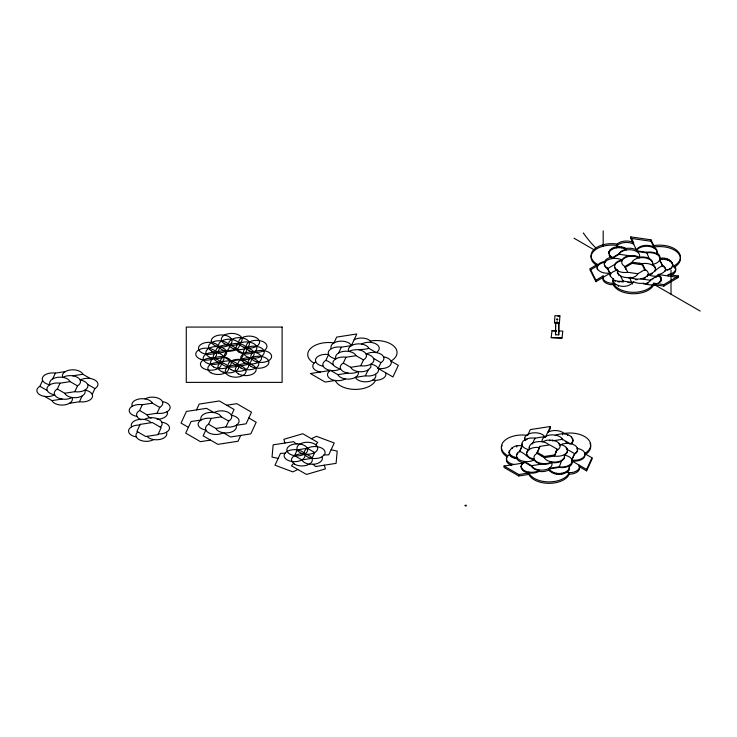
<?xml version="1.0" encoding="UTF-8"?>
<svg xmlns="http://www.w3.org/2000/svg" width="737" height="737" viewBox="0 0 737 737"><rect width="100%" height="100%" fill="white"/><g stroke="black" fill="none" stroke-linecap="round" stroke-linejoin="round"><path stroke-width="1.11" d="M559.908 315.878L559.429 322.999L554.473 322.788L554.952 315.676L559.908 315.878L557.946 316.256M557.2 321.341L556.84 321.12M558.489 330.913L562.81 331.097L561.999 338.034L551.193 337.592L552.013 330.646L556.334 330.83M558.867 322.797L558.729 334.865L555.532 334.736L555.67 322.668M609.029 251.335L608.716 253.786C609.306 245.845 620.84 245.541 626.386 248.461A10.419 6.016 0 0 1 636.492 249.917A10.419 6.016 0 0 1 649.131 245.532A10.419 6.016 0 0 1 656.722 252.828A10.419 6.016 0 0 1 659.597 258.613L659.597 260.097L662.471 265.882A10.419 6.016 0 0 1 665.649 270.111M612.972 280.364L613.368 282.805L613.276 278.807A10.419 6.016 0 0 1 610.402 273.022A10.419 6.016 0 0 1 597.514 268.894A10.419 6.016 0 0 1 604.653 261.451A10.419 6.016 0 0 1 611.894 257.121L610.208 255.886L608.716 252.892M612.972 281.248L613.276 279.692A10.419 6.016 0 0 0 623.391 281.147L633.507 282.603L633.507 281.718A10.419 6.016 0 0 0 643.622 283.174A10.419 6.016 0 0 0 653.737 284.629L663.853 286.085L678.335 277.425L678.335 275.988L668.219 274.533L668.219 275.97M645.115 270.571L642.24 264.786L632.125 263.33L624.884 267.66L624.884 266.508L632.125 262.179L642.24 263.634A10.419 6.016 0 0 1 655.23 270.875L655.23 270.212A10.419 6.016 0 0 0 652.356 264.426A10.419 6.016 0 0 0 639.366 257.185L634.649 255.675L629.251 255.73A10.419 6.016 0 0 0 622.01 260.06A10.419 6.016 0 0 0 617.643 270.175L617.339 272.404L618.804 275.371M661.282 278.733L660.978 281.184L660.877 277.186L658.104 274.514A10.419 6.016 0 0 0 665.345 270.184C679.947 267.89 669.445 255.232 659.597 258.613M672.89 264.297L672.586 266.739L672.586 265.854L675.359 268.526A10.419 6.016 0 0 1 670.716 275.343M385.562 372.701A10.419 6.016 0 0 1 378.192 380.071L375.492 380.485A20.848 12.041 0 0 1 355.354 389.412A20.848 12.041 0 0 1 335.215 380.485L325.146 382.052L310.406 373.539L330.545 370.425L337.915 374.672A10.419 6.016 0 0 0 350.683 378.929A10.419 6.016 0 0 0 358.053 371.559A10.419 6.016 0 0 1 343.313 371.559A10.419 6.016 0 0 1 343.313 363.046L346.012 357.233L356.082 355.676L363.452 359.932L360.752 365.745L350.683 367.302L343.313 363.046M523.334 462.753A10.419 6.016 0 0 1 516.821 458.654C502.137 456.645 511.653 442.615 522.22 446.143L522.22 445.544L519.521 451.357A10.419 6.016 0 0 0 519.521 459.87A10.419 6.016 0 0 0 534.261 459.87A10.419 6.016 0 0 0 551.7 462.56A10.419 6.016 0 0 0 561.769 461.003L564.468 458.303L564.468 454.526L564.468 457.64L561.769 460.339A10.419 6.016 0 0 1 544.33 457.64L536.96 453.384L539.659 446.419L549.728 444.862L557.098 449.119L554.399 456.083L544.33 457.64L544.33 456.489L536.96 452.232M509.101 452.84L509.451 450.399M521.142 466.272L522.542 463.269L524.191 462.025L531.57 466.272A10.419 6.016 0 0 0 538.94 470.528A10.419 6.016 0 0 1 528.871 472.085C525.674 471.523 521.547 469.994 521.142 466.272C520.801 470.436 525.426 472.454 528.871 472.979A20.848 12.041 0 0 0 549.01 481.897A20.848 12.041 0 0 0 569.139 472.979L569.139 474.416A20.848 12.041 0 0 1 549.01 483.334A20.848 12.041 0 0 1 528.871 474.416L518.802 475.973L504.062 467.461L504.062 466.024L524.191 462.91L524.191 461.426L531.57 465.683A10.419 6.016 0 0 0 544.33 469.93A10.419 6.016 0 0 0 551.7 462.56L551.7 461.896A10.419 6.016 0 0 1 536.96 461.896A10.419 6.016 0 0 1 536.96 453.384L539.208 448.538M521.142 467.166L521.501 464.715M572.566 441.463L571.525 443.803L572.566 442.357C574.418 433.402 560.793 432.204 555.127 435.65M572.566 442.357L572.916 439.906M569.139 468.972L569.139 465.858A10.419 6.016 0 0 1 559.079 467.415L549.01 468.972C553.432 475.052 564.717 475.052 569.139 468.972L569.139 469.865C564.717 475.936 553.432 475.936 549.01 469.865L549.01 468.373L559.079 466.816A10.419 6.016 0 0 0 571.838 462.56A10.419 6.016 0 0 0 564.468 455.19A10.419 6.016 0 0 0 566.127 447.93M569.139 469.865L569.498 467.415M557.531 319.683L556.739 319.241M556.748 319.407L557.485 319.01L557.633 319.766M60.038 383.185L57.339 388.998L64.718 393.254L74.778 391.688L77.477 385.875L70.107 381.619L60.038 383.185A10.419 6.016 0 0 0 47.269 387.432A10.419 6.016 0 0 0 54.649 394.811A10.419 6.016 0 0 1 39.899 394.811A10.419 6.016 0 0 1 39.899 386.299L42.599 380.485M52.668 378.929L55.367 373.115L65.436 371.559M69.389 403.314L79.458 401.757L82.157 395.944M92.226 394.387L94.916 388.574A10.419 6.016 0 0 0 94.916 380.062A10.419 6.016 0 0 0 80.176 380.062A10.419 6.016 0 0 1 87.546 387.432A10.419 6.016 0 0 1 74.778 391.688M139.606 410.527L142.305 404.714L152.375 403.157L159.745 407.414L157.045 413.227L146.976 414.784L139.606 410.527A10.419 6.016 0 0 0 141.007 419.712M196.493 409.892L199.193 404.079L219.331 400.965L234.071 409.477L231.372 415.29A10.419 6.016 0 0 1 238.742 422.66A10.419 6.016 0 0 1 225.983 426.916L215.913 428.473L208.543 424.217L211.233 418.404L221.303 416.847L228.673 421.103L225.983 426.916M223.624 356.846L226.323 351.033L236.393 349.476L243.763 353.732L241.063 359.545L230.994 361.102L223.624 356.846A10.419 6.016 0 0 0 223.624 365.359A10.419 6.016 0 0 0 238.364 365.359M240.723 435.429L238.023 441.242L217.885 444.356L203.145 435.843L205.844 430.03A10.419 6.016 0 0 1 198.474 422.66A10.419 6.016 0 0 1 211.233 418.404M325.874 360.356C331.641 362.051 334.515 368.178 340.614 368.859A10.419 6.016 0 0 1 325.874 368.859A10.419 6.016 0 0 1 325.874 360.356L328.573 354.543A10.419 6.016 0 0 0 315.805 358.799A10.419 6.016 0 0 0 323.175 366.169M338.642 352.986L341.342 347.173L351.402 345.607L356.8 333.981L336.662 337.104L333.962 342.917A20.848 12.041 0 0 0 310.517 348.518A20.848 12.041 0 0 0 313.833 363.046L315.805 361.913M365.423 375.815L368.122 370.002L370.822 367.302L370.822 364.189A10.419 6.016 0 0 1 378.192 371.559A10.419 6.016 0 0 1 365.423 375.815L355.354 377.372A10.419 6.016 0 0 0 368.122 381.628A10.419 6.016 0 0 0 375.492 374.258M370.471 341.019L370.822 340.936A20.848 12.041 0 0 1 394.267 346.547A20.848 12.041 0 0 1 390.96 361.075L398.33 365.331L392.932 376.957L378.192 368.445L380.891 362.632A10.419 6.016 0 0 0 380.891 354.119A10.419 6.016 0 0 0 366.151 354.119A10.419 6.016 0 0 1 373.521 361.489A10.419 6.016 0 0 1 360.752 365.745M522.22 446.143L519.521 451.956L519.521 451.357C525.288 453.052 528.162 459.179 534.261 459.87L534.261 459.197L529.59 457.64L526.891 454.941A10.419 6.016 0 0 1 539.659 447.571L539.659 446.419M507.775 455.669L507.48 455.54A20.848 12.041 0 0 1 504.163 441.012A20.848 12.041 0 0 1 527.618 435.401L530.318 429.588L550.456 426.474L550.456 427.911L548.65 431.79M532.74 443.011L534.988 438.174L545.058 436.608M545.509 437.133L550.456 426.474M559.798 444.457A10.419 6.016 0 0 1 567.168 451.827A10.419 6.016 0 0 1 554.399 456.083L557.098 449.119M574.538 454.232L571.838 460.045A10.419 6.016 0 0 0 584.607 455.788A10.419 6.016 0 0 0 577.237 448.418A10.419 6.016 0 0 1 574.538 454.232L574.538 453.633A10.419 6.016 0 0 0 574.851 445.314A10.419 6.016 0 0 0 560.47 444.77M566.449 471.671L566.449 472.555L571.838 472.555A10.419 6.016 0 0 0 579.208 465.185L579.208 466.632L586.578 470.888L586.578 469.441L591.977 457.815L584.607 453.559L584.607 452.675M586.578 470.888L591.977 459.262L591.977 457.815M557.679 319.499L556.767 319.563M609.029 252.22C612.668 246.738 620.95 246.738 626.386 249.346A10.419 6.016 0 0 0 619.135 253.675L611.894 258.005M613.368 281.921C617.892 287.881 629.177 287.9 633.507 281.718M615.948 269.613A10.419 6.016 0 0 1 622.01 260.723L622.01 260.06A10.419 6.016 0 0 0 607.27 260.207A10.419 6.016 0 0 0 607.528 268.719L610.402 274.505L610.402 273.022L595.92 281.672L595.92 280.235L603.161 275.905A10.419 6.016 0 0 0 610.752 283.201L613.414 283.377L613.47 285.035A20.848 12.041 0 0 0 633.866 293.75A20.848 12.041 0 0 0 653.737 284.629L658.362 283.026L660.978 280.3M314.146 363.157L313.105 364.612A10.419 6.016 0 0 0 320.475 371.982M595.57 247.696A71.793 40.719 59.7 0 1 583.354 233.021L583.363 233.039M293.556 463.416L291.465 465.802L306.472 474.462L325.385 468.898L324.363 465.176M315.685 444.78L317.785 442.403L302.769 433.734L283.865 439.298L284.887 443.029M556.803 319.305L557.716 319.554M597.412 266.665L597.412 264.334A20.848 12.041 0 0 1 593.663 249.843A20.848 12.041 0 0 1 616.943 244.002L618.887 242.842A10.419 6.016 0 0 1 633.627 242.694L633.627 244.131A10.419 6.016 0 0 0 618.887 244.279L617.265 245.541L616.27 247.89M137.837 431.937L137.322 432.324A10.419 6.016 0 0 0 140.002 440.109A10.419 6.016 0 0 0 153.72 439.593M160.251 427.101L160.767 426.714A10.419 6.016 0 0 0 158.087 418.929A10.419 6.016 0 0 0 144.369 419.454M322.06 456.793L324.759 454.103A10.419 6.016 0 0 0 313.778 446.548A10.419 6.016 0 0 0 305.247 455.088A10.419 6.016 0 0 0 322.06 456.793A10.419 6.016 0 0 1 314.69 464.172L309.291 464.172A10.419 6.016 0 0 1 301.921 459.916L294.551 455.659L297.251 449.846L307.32 448.289L314.69 452.546L311.991 458.359L301.921 459.916M571.525 442.919L569.867 444.162L569.867 443.563L562.497 439.307A10.419 6.016 0 0 0 551.064 434.904A10.419 6.016 0 0 0 541.999 440.864M595.92 281.672L590.171 270.111L590.171 268.664L597.412 264.334M590.171 270.111L597.412 265.781M628.845 278.282A10.419 6.016 0 0 0 637.874 273.749L645.115 269.42L642.24 263.634L642.24 264.786M643.622 284.058A10.419 6.016 0 0 0 650.863 279.728L658.104 275.398L659.799 276.633L661.282 279.627M655.525 277.536L658.104 275.997L658.104 274.514L678.335 277.425M613.414 283.377L613.47 283.588A20.848 12.041 0 0 0 633.866 292.313A20.848 12.041 0 0 0 653.737 283.183L663.853 284.639L678.335 275.988M311.364 438.69L316.44 436.322L334.248 442.992L328.748 454.83L324.133 454.969M297.877 469.506L292.801 471.883L275.002 465.204L280.493 453.366L285.108 453.227M650.485 274.579L652.614 273.602M650.974 239.82L650.974 241.257L653.848 247.042A20.848 12.041 0 0 1 677.469 252.413A20.848 12.041 0 0 1 674.595 266.978L674.595 265.532A20.848 12.041 0 0 0 677.469 250.976A20.848 12.041 0 0 0 653.848 245.605L650.974 239.82L630.752 236.909L630.752 238.346L636.492 249.917L636.492 251.4L646.607 252.855A10.419 6.016 0 0 1 659.504 256.983A10.419 6.016 0 0 1 652.356 264.426L652.356 265.09A10.419 6.016 0 0 0 644.764 257.793A10.419 6.016 0 0 0 632.125 262.179L632.125 263.33M542.358 441.758L547.029 440.201L552.428 440.201A10.419 6.016 0 0 1 557.098 450.27M651.95 285.716A10.419 6.016 0 0 0 653.737 285.514L656.234 284.887M72.806 375.806L82.876 374.249L90.246 378.505M368.85 348.306A10.419 6.016 0 0 0 356.082 344.05A10.419 6.016 0 0 0 348.712 351.42C354.985 348.306 362.282 350.674 368.85 348.306L376.22 352.562A10.419 6.016 0 0 0 376.22 344.05A10.419 6.016 0 0 0 361.471 344.05M44.579 396.368L51.949 400.624L62.019 399.067M337.915 374.672L347.984 373.115M226.701 405.221L236.77 403.664L251.51 412.176L246.112 423.803L236.052 425.36A10.419 6.016 0 0 1 228.673 432.73A10.419 6.016 0 0 1 215.913 428.473M210.515 440.1L200.446 441.656L185.706 433.144L191.104 421.518L201.164 419.961A10.419 6.016 0 0 1 208.543 412.591A10.419 6.016 0 0 1 221.303 416.847M544.33 456.489L554.399 454.932M504.062 466.024L518.802 474.536L528.871 472.979A10.419 6.016 0 0 0 538.94 471.422A10.419 6.016 0 0 0 549.01 469.865M637.874 273.749L627.758 272.294L624.884 266.508A10.419 6.016 0 0 1 629.251 256.393L634.649 256.338L639.366 257.849L639.366 257.185A10.419 6.016 0 0 0 631.775 249.889A10.419 6.016 0 0 0 619.135 254.274L611.894 258.604L611.894 257.121M672.89 265.182C671.61 259.608 664.341 258.862 659.597 259.498L662.471 265.283A10.419 6.016 0 0 1 665.345 271.069L665.345 270.184M616.15 284.593L610.752 284.639A10.419 6.016 0 0 1 603.161 277.352L603.161 275.905M569.194 474.204L571.838 474.002A10.419 6.016 0 0 0 579.208 466.632M556.334 331.199L552.013 330.646M372.793 380.071L375.492 380.274M139.818 425.12L138.971 425.056A10.419 6.016 0 0 0 128.643 430.288A10.419 6.016 0 0 0 136.281 436.894M158.271 433.918L159.109 433.982A10.419 6.016 0 0 0 169.446 428.75A10.419 6.016 0 0 0 161.808 422.154M630.752 238.346L650.974 241.257M646.607 252.257L636.492 250.801A10.419 6.016 0 0 1 649.131 246.416A10.419 6.016 0 0 1 656.722 253.712A10.419 6.016 0 0 0 646.607 252.257L649.481 259.304M640.748 278.872L650.863 280.327L650.863 279.728M627.887 282.391L630.135 282.713M331.097 449.763L337.205 451.118L336.09 463.361L315.593 466.53L313.078 464.292M278.144 458.432L272.036 457.078L273.151 444.844L293.648 441.666L296.173 443.904M509.101 451.956C509.497 455.669 513.634 457.198 516.821 457.769A10.419 6.016 0 0 1 517.862 453.2M574.049 238.235L594.446 250.009M654.309 284.574L700.15 311.042M565.261 441.509L567.103 442.568M586.578 469.441L571.838 460.929L571.838 459.446L574.538 453.633L567.168 449.377L567.168 448.713M373.521 358.375L380.891 362.632M248.811 417.99L256.181 422.246L250.792 433.872L230.653 436.986L223.283 432.73A10.419 6.016 0 0 1 208.543 432.73A10.419 6.016 0 0 1 208.543 424.217M188.405 427.331L181.035 423.075L186.424 411.449L206.563 408.335L213.933 412.591A10.419 6.016 0 0 1 228.673 412.591A10.419 6.016 0 0 1 228.673 421.103M87.546 384.318L94.916 388.574M39.899 386.299L47.269 390.555M674.3 265.67L675.359 267.089A10.419 6.016 0 0 1 668.219 274.533M609.121 255.334L610.208 256.78L610.208 255.886M371.54 342.493L368.85 339.794A10.419 6.016 0 0 0 354.101 339.794M151.021 422.706L150.698 422.255A10.419 6.016 0 0 0 137.681 419.703A10.419 6.016 0 0 0 131.601 426.824M147.059 436.332L147.391 436.783A10.419 6.016 0 0 0 160.399 439.335A10.419 6.016 0 0 0 166.479 432.214M630.752 236.909L633.627 242.694M621.604 281.949A10.419 6.016 0 0 0 623.391 281.746L620.517 275.96L617.735 273.289L617.643 270.175A10.419 6.016 0 0 0 610.098 276.062M597.514 269.779A10.419 6.016 0 0 1 604.653 262.335A10.419 6.016 0 0 0 607.528 268.121L610.402 273.906M590.171 268.664L595.92 280.235M572.916 440.8L572.566 438.349M559.429 322.999L554.473 322.788M672.494 262.74L672.494 263.625M671.591 267.319L671.591 268.204M671.407 261.303L671.407 262.188M671.02 270.018L671.02 294.22M669.97 268.581L669.97 269.466M669.712 260.069L669.712 260.953M667.842 269.558L667.842 270.442M667.519 259.138L667.519 260.023M664.995 258.558L664.995 259.442M663.853 284.639L663.853 286.085M662.471 265.283L662.471 265.882C656.759 267.642 654.051 273.805 647.989 274.542A10.419 6.016 0 0 1 630.632 277.416A10.419 6.016 0 0 1 620.517 275.96L620.517 276.624M662.287 258.383L662.287 259.267M660.877 277.186L660.877 278.07M659.974 281.764L659.974 282.649M659.799 275.739L659.799 276.633M656.722 252.828L656.722 254.311M653.848 245.605L653.848 247.927M653.737 283.183L653.737 285.514M652.945 278.485L652.945 279.083M647.989 275.205L647.989 274.542A10.419 6.016 0 0 0 658.104 275.997M639.329 263.22L639.329 264.371M637.183 256.255L637.183 256.918M634.649 255.675L634.649 256.338M632.512 283.174L632.512 284.067M631.95 255.499L631.996 256.163M630.632 278.079L630.632 277.416A10.419 6.016 0 0 0 631.812 281.967M629.251 256.393L629.251 255.73L619.135 254.274L619.135 253.675M626.386 248.461L626.386 249.944M625.713 268.176L625.713 269.327M624.193 247.531L624.193 248.415M623.391 281.147L623.391 281.746M621.659 246.95L621.659 247.835M618.96 246.775L618.96 247.66M618.334 285.523L618.334 286.407M617.293 244.076L616.943 245.439A20.848 12.041 0 0 0 594.004 250.948A20.848 12.041 0 0 0 596.473 265.219M614.769 265.053L614.769 264.39L607.528 268.719L607.528 268.121M614.455 283.358L614.455 284.242M613.774 247.632L613.774 248.516M613.276 278.807L613.276 280.29M611.646 248.609L611.646 249.493M610.024 249.871L610.024 250.755M604.653 261.451L604.653 262.934M603.188 230.856L603.188 246.259M577.237 447.82L577.237 449.303M571.525 436.903L571.525 437.787M569.139 465.259L569.139 466.742A10.419 6.016 0 0 0 571.838 460.929A10.419 6.016 0 0 0 584.966 455.116M568.098 470.427L568.098 471.312M567.711 434.701L567.711 435.585M564.284 472.629L564.284 473.513M562.497 433.89L562.497 434.775M561.999 338.034L551.193 337.592M561.769 460.339L559.079 467.415M561.769 473.228L561.769 474.112M559.079 473.44L559.079 474.324M558.729 322.852L558.729 334.865M557.283 434.701L557.283 435.585M556.324 450.786L556.324 451.947M556.38 473.228L556.38 474.112M555.532 322.714L555.532 334.736M553.865 472.629L553.865 473.513M552.428 440.201L552.428 440.864L562.497 439.307L562.497 439.906A10.419 6.016 0 0 0 561.456 438.46M551.7 471.671L551.7 472.555M550.051 470.427L550.051 471.312M549.728 439.998L549.682 440.671M542.211 455.263L542.211 456.415M541.631 463.453L541.631 464.117L531.57 465.683L531.57 466.272M538.94 469.93L538.94 471.422M534.988 438.773L534.988 438.174A10.419 6.016 0 0 0 522.22 442.421A10.419 6.016 0 0 0 529.59 449.8A10.419 6.016 0 0 1 529.59 446.677M532.289 443.315L532.289 443.987M529.442 464.457L529.442 465.056M528.871 472.085L528.871 474.416M527.618 434.517L527.618 435.401M526.891 454.941L526.891 455.613A10.419 6.016 0 0 1 527.932 451.044M526.356 471.487L526.356 472.371M524.919 439.731L524.919 440.33A10.419 6.016 0 0 1 527.075 439.372M524.191 470.528L524.191 471.422M522.542 463.269L522.542 464.153M522.542 469.285L522.542 470.169M521.501 467.838L521.501 468.723M518.802 474.536L518.802 475.973M516.821 446.143L516.821 447.027M516.821 457.17L516.821 458.654M514.306 457.161L514.306 458.055M512.151 447.7L512.151 448.584M512.151 456.212L512.151 457.097M510.492 454.959L510.492 455.844M509.451 453.513L509.451 454.397L506.752 457.097A10.419 6.016 0 0 0 514.122 464.467M57.339 388.998A10.419 6.016 0 0 0 57.339 397.501A10.419 6.016 0 0 0 72.088 397.501A10.419 6.016 0 0 1 64.718 404.88A10.419 6.016 0 0 1 51.949 400.624M77.477 385.875A10.419 6.016 0 0 0 77.477 377.372A10.419 6.016 0 0 0 62.737 377.372A10.419 6.016 0 0 1 70.107 369.992A10.419 6.016 0 0 1 82.876 374.249M70.107 381.619A10.419 6.016 0 0 0 57.339 377.372A10.419 6.016 0 0 0 49.969 384.742A10.419 6.016 0 0 1 42.599 377.372A10.419 6.016 0 0 1 55.367 373.115M64.718 393.254A10.419 6.016 0 0 0 77.477 397.501A10.419 6.016 0 0 0 84.847 390.131A10.419 6.016 0 0 1 92.226 397.501A10.419 6.016 0 0 1 79.458 401.757M167.115 411.67A10.419 6.016 0 0 1 157.045 419.242M151.076 418.155A10.419 6.016 0 0 1 146.976 414.784M145.005 398.901A10.419 6.016 0 0 1 159.745 398.901A10.419 6.016 0 0 1 159.745 407.414M162.444 401.601A10.419 6.016 0 0 1 169.814 408.971A10.419 6.016 0 0 1 157.045 413.227M136.907 416.341A10.419 6.016 0 0 1 129.537 408.971A10.419 6.016 0 0 1 142.305 404.714M132.236 406.271A10.419 6.016 0 0 1 139.606 398.901A10.419 6.016 0 0 1 152.375 403.157M251.133 357.979A10.419 6.016 0 0 1 243.763 365.359A10.419 6.016 0 0 1 230.994 361.102M246.462 347.919A10.419 6.016 0 0 1 253.832 355.289A10.419 6.016 0 0 1 241.063 359.545M229.023 345.22A10.419 6.016 0 0 1 243.763 345.22A10.419 6.016 0 0 1 243.763 353.732M220.925 362.659A10.419 6.016 0 0 1 213.555 355.289A10.419 6.016 0 0 1 226.323 351.033M216.254 352.59A10.419 6.016 0 0 1 223.624 345.22A10.419 6.016 0 0 1 236.393 349.476M383.59 356.819A10.419 6.016 0 0 1 390.96 364.189A10.419 6.016 0 0 1 378.192 368.445M358.781 349.863A10.419 6.016 0 0 1 363.452 359.932M368.122 370.002A10.419 6.016 0 0 1 350.683 367.302M356.082 355.676A10.419 6.016 0 0 0 343.313 351.42A10.419 6.016 0 0 0 335.943 358.799A10.419 6.016 0 0 1 328.573 351.42A10.419 6.016 0 0 1 341.342 347.173M333.244 364.612A10.419 6.016 0 0 1 346.012 357.233M345.285 378.929A10.419 6.016 0 0 1 330.545 378.929A10.419 6.016 0 0 1 330.545 370.425M331.272 348.73A10.419 6.016 0 0 1 338.642 341.36A10.419 6.016 0 0 1 351.402 345.607M645.115 269.42A10.419 6.016 0 0 1 646.994 276.67M645.372 277.932A10.419 6.016 0 0 1 643.244 278.908M637.146 279.756A10.419 6.016 0 0 1 635.349 279.59M648.247 283.054A10.419 6.016 0 0 1 646.119 284.031M619.789 281.967A10.419 6.016 0 0 1 617.993 281.801M615.469 281.221A10.419 6.016 0 0 1 613.958 280.631M627.758 272.294A10.419 6.016 0 0 1 617.643 270.838M529.59 449.128A10.419 6.016 0 0 1 535.67 442.016A10.419 6.016 0 0 1 548.687 444.568M558.757 443.674A10.419 6.016 0 0 1 559.798 445.12M511.616 465.305A10.419 6.016 0 0 1 506.752 458.534M547.757 432.287A10.419 6.016 0 0 1 562.497 432.287L564.468 433.42A20.848 12.041 0 0 1 587.923 439.031A20.848 12.041 0 0 1 584.607 453.559M524.56 439.657A10.419 6.016 0 0 1 524.919 438.1M521.87 445.47A10.419 6.016 0 0 1 522.22 443.914M524.919 440.33A10.419 6.016 0 0 1 532.289 432.96A10.419 6.016 0 0 1 545.058 437.207M590.715 446.493A20.848 12.041 0 0 1 585.537 454.434M590.005 443.379A20.848 12.041 0 0 1 590.632 445.443M507.48 456.977A20.848 12.041 0 0 1 502.081 445.351M465.111 505.425C465.996 507.609 467.378 504.044 465.111 505.425M140.159 424.392L136.907 431.403L145.788 436.525L157.93 434.655L161.182 427.644L152.292 422.513L140.159 424.392M285.523 452.647L284.482 454.103A10.419 6.016 0 0 0 295.463 461.648A10.419 6.016 0 0 0 304.003 453.117A10.419 6.016 0 0 0 287.181 451.403L285.523 452.647M297.251 443.821L294.551 444.033A10.419 6.016 0 0 0 288.711 453.292A10.419 6.016 0 0 0 305.791 453.292A10.419 6.016 0 0 0 299.95 444.033L297.251 443.821M282.105 327.071L186.277 327.071L186.277 382.392L282.105 382.392L282.105 327.071M316.348 445.277L314.69 444.033A10.419 6.016 0 0 0 297.868 445.747A10.419 6.016 0 0 0 306.408 454.278A10.419 6.016 0 0 0 317.389 446.733L316.348 445.277M294.551 464.172L291.852 461.473A10.419 6.016 0 0 1 302.833 453.918A10.419 6.016 0 0 1 311.373 462.458A10.419 6.016 0 0 1 294.551 464.172M230.994 369.606A10.419 6.016 0 0 0 248.433 366.915A10.419 6.016 0 0 0 235.665 359.545A10.419 6.016 0 0 0 230.994 369.606M213.555 366.915A10.419 6.016 0 0 0 230.994 364.216A10.419 6.016 0 0 0 218.226 356.846A10.419 6.016 0 0 0 213.555 366.915M223.09 372.121A10.419 6.016 0 0 0 238.724 366.915A10.419 6.016 0 0 0 223.09 361.701A10.419 6.016 0 0 0 223.09 372.121M248.618 357.381A10.419 6.016 0 0 0 264.251 352.166A10.419 6.016 0 0 0 248.618 346.961A10.419 6.016 0 0 0 248.618 357.381M241.063 368.049A10.419 6.016 0 0 0 258.503 365.359A10.419 6.016 0 0 0 245.734 357.979A10.419 6.016 0 0 0 241.063 368.049M251.133 366.492A10.419 6.016 0 0 0 268.572 363.792A10.419 6.016 0 0 0 255.803 356.422A10.419 6.016 0 0 0 251.133 366.492M255.988 361.637A10.419 6.016 0 0 0 271.631 356.422A10.419 6.016 0 0 0 255.988 351.217A10.419 6.016 0 0 0 255.988 361.637M243.763 362.236A10.419 6.016 0 0 0 261.202 359.545A10.419 6.016 0 0 0 248.433 352.166A10.419 6.016 0 0 0 243.763 362.236M239.092 352.166A10.419 6.016 0 0 0 256.531 349.476A10.419 6.016 0 0 0 243.763 342.097A10.419 6.016 0 0 0 239.092 352.166M233.878 348.868A10.419 6.016 0 0 0 249.511 343.663A10.419 6.016 0 0 0 233.878 338.449A10.419 6.016 0 0 0 233.878 348.868M249.161 350.609A10.419 6.016 0 0 0 266.601 347.919A10.419 6.016 0 0 0 253.832 340.54A10.419 6.016 0 0 0 249.161 350.609M243.947 347.311A10.419 6.016 0 0 0 259.581 342.097A10.419 6.016 0 0 0 243.947 336.892A10.419 6.016 0 0 0 243.947 347.311M238.364 373.862A10.419 6.016 0 0 0 255.803 371.172A10.419 6.016 0 0 0 243.044 363.792A10.419 6.016 0 0 0 238.364 373.862M211.583 351.033A10.419 6.016 0 0 0 229.023 348.334A10.419 6.016 0 0 0 216.254 340.964A10.419 6.016 0 0 0 211.583 351.033M224.352 343.663A10.419 6.016 0 0 0 241.791 340.964A10.419 6.016 0 0 0 229.023 333.594A10.419 6.016 0 0 0 224.352 343.663M216.438 346.169A10.419 6.016 0 0 0 232.072 340.964A10.419 6.016 0 0 0 216.438 335.75A10.419 6.016 0 0 0 216.438 346.169M230.46 376.377A10.419 6.016 0 0 0 246.094 371.172A10.419 6.016 0 0 0 230.46 365.957A10.419 6.016 0 0 0 230.46 376.377M210.856 372.729A10.419 6.016 0 0 0 228.295 370.029A10.419 6.016 0 0 0 215.536 362.659A10.419 6.016 0 0 0 210.856 372.729M208.341 363.608A10.419 6.016 0 0 0 223.984 358.403A10.419 6.016 0 0 0 208.341 353.189A10.419 6.016 0 0 0 208.341 363.608M203.486 368.472A10.419 6.016 0 0 0 220.925 365.773A10.419 6.016 0 0 0 208.156 358.403A10.419 6.016 0 0 0 203.486 368.472M211.04 357.795A10.419 6.016 0 0 0 226.683 352.59A10.419 6.016 0 0 0 211.04 347.376A10.419 6.016 0 0 0 211.04 357.795M200.971 359.361A10.419 6.016 0 0 0 216.614 354.147A10.419 6.016 0 0 0 200.971 348.933A10.419 6.016 0 0 0 200.971 359.361M201.514 352.59A10.419 6.016 0 0 0 218.953 349.891A10.419 6.016 0 0 0 206.185 342.521A10.419 6.016 0 0 0 201.514 352.59M223.808 350.425A10.419 6.016 0 0 0 239.442 345.22A10.419 6.016 0 0 0 223.808 340.006A10.419 6.016 0 0 0 223.808 350.425"/></g></svg>
